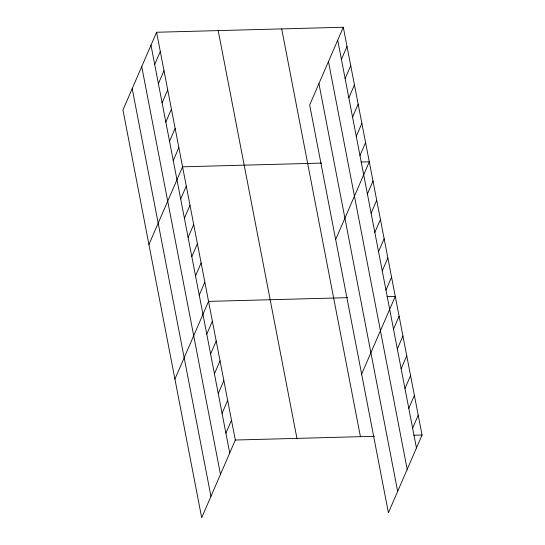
<?xml version="1.0" encoding="UTF-8"?>
<svg xmlns="http://www.w3.org/2000/svg" width="545" height="545" viewBox="0 0 545 545"><rect width="100%" height="100%" fill="white"/><g stroke="black" fill="none" stroke-linecap="round" stroke-linejoin="round"><path stroke-width="0.82" d="M156.585 32.257L122.952 109.981L201.691 517.75L235.324 440.026L156.585 32.257L343.309 27.25L422.048 435.019L388.415 512.743L309.676 104.974L343.309 27.25M154.691 64.426L160.298 51.475M158.404 83.651L164.004 70.7M162.117 102.876L167.717 89.925M165.83 122.1L171.43 109.15M169.543 141.319L175.143 128.375M173.249 160.543L178.855 147.593M148.935 244.541L182.568 166.818L321.645 163.091M180.674 198.993L186.281 186.043M184.387 218.218L189.994 205.267M188.1 237.436L193.707 224.492M191.813 256.661L197.413 243.71M195.526 275.886L201.125 262.935M199.238 295.111L204.838 282.16M174.918 379.109L208.551 301.385L347.628 297.659M206.773 334.139L212.373 321.189M210.595 353.943L216.202 340.993M341.422 59.425L347.022 46.475M214.423 373.754L220.023 360.804M345.128 78.65L350.735 65.7M218.245 393.558L223.852 380.608M348.841 97.868L354.448 84.918M222.067 413.362L227.674 400.411M352.554 117.093L358.16 104.143M225.896 433.173L231.496 420.222M356.267 136.318L361.873 123.368M359.979 155.543L365.586 142.592M335.659 239.541L369.292 161.817L361.076 162.035M367.405 193.986L373.005 181.035M371.118 213.211L376.718 200.26M374.831 232.436L380.43 219.485M378.537 251.661L384.143 238.71M382.249 270.885L387.856 257.935M385.962 290.103L391.569 277.153M361.648 374.102L395.282 296.378L387.066 296.603M393.497 329.132L399.104 316.189M397.325 348.943L402.925 335.993M401.147 368.747L406.754 355.796M404.976 388.551L410.576 375.6M408.798 408.362L414.404 395.411M412.619 428.166L418.226 415.215M235.324 440.026L374.401 436.3M413.832 435.244L422.048 435.019M337.709 40.201L416.448 447.97M328.458 61.578L407.197 469.347M318.927 83.596L397.666 491.372M281.69 28.899L360.429 436.674M218.204 30.602L296.943 438.378M150.979 45.201L229.718 452.977M141.727 66.579L220.466 474.354M132.197 88.603L210.942 496.372"/></g></svg>
